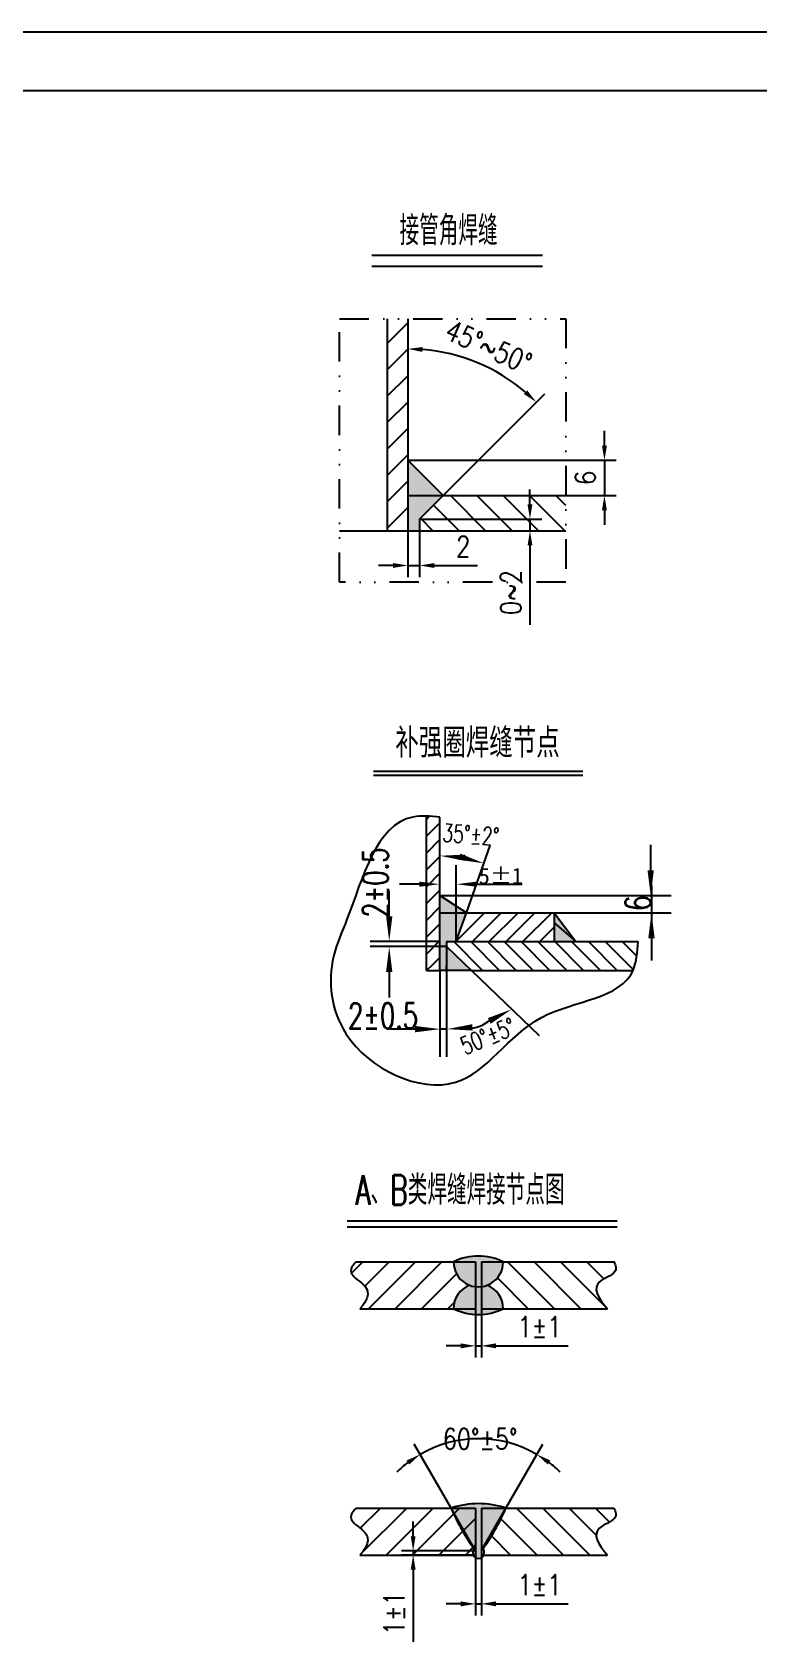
# Model space of a CAD drawing. Header units: millimetres. Extents: x -500 to 16320, y -200 to 11680.
# Drawn here: x 9340 to 11811, y 6198 to 11680 of the extents above; entities that cross this region are included whole.
import ezdxf

# ---------------------------------------------------------------- set-up
doc = ezdxf.new("R2010")
doc.units = ezdxf.units.MM
doc.header["$LTSCALE"] = 200
doc.linetypes.add('DIVIDE', pattern=[1.25, 0.5, -0.25, 0, -0.25, 0, -0.25])
for name, color, linetype in [('1轮廓实线层', 7, 'Continuous'), ('2', 3, 'Continuous'), ('2细线层', 4, 'Continuous'), ('5剖面线层', 2, 'Continuous'), ('6文字层', 3, 'Continuous'), ('7标注层', 4, 'Continuous'), ('9双点划线层', 6, 'DIVIDE'), ('A', 2, 'Continuous'), ('B', 7, 'Continuous')]:
    doc.layers.add(name, color=color, linetype=linetype)
doc.styles.add('HZ', font='txt', dxfattribs={"width": 0.7, "bigfont": 'HZTXT'})
doc.styles.add('PC_TEXTSTYLE', font='romans.shx', dxfattribs={"width": 0.8, "bigfont": 'hzfs.shx'})
doc.styles.add('TH_GBDIM', font='romans.shx', dxfattribs={"width": 0.8, "bigfont": 'gbcbig.shx'})
doc.dimstyles.new('TH_GBDIM', dxfattribs={"dimscale": 20, "dimtxt": 3.5, "dimasz": 2.5, "dimexe": 2, "dimexo": 0, "dimgap": 1.5, "dimtad": 1, "dimdec": 1, "dimzin": 0, "dimdsep": 46, "dimtxsty": 'TH_GBDIM', "dimcen": 2.5, "dimclrd": 130, "dimclre": 130, "dimclrt": 3, "dimadec": 0, "dimazin": 0, "dimtfac": 0.714286, "dimtdec": 1, "dimtmove": 0, "dimatfit": 3, "dimfxl": 0, "dimtolj": 1, "dimtzin": 0, "dimlwd": -1, "dimlwe": -1, "dimarcsym": 0})
pattern_1 = [(45, (9814.251271443185, 1904.45928369545), (-44.90128060534576, 44.90128060534577), [])]
pattern_2 = [(135, (9814.251271443185, 1904.45928369545), (-44.90128060534577, -44.90128060534576), [])]

# ---------------------------------------------------------------- blocks, each defined once
blk = doc.blocks.new('*D36')
at = {"layer": '7标注层', "color": 130}
for p, q in [((10849.30565660411, 7335.192272512048), (10849.30565660411, 7168.975807568254)), ((10869.30565660411, 7335.192272512048), (10869.30565660411, 7168.975807568254)), ((10799.30565660411, 7208.975807568254), (10749.30565660411, 7208.975807568254)), ((10849.30565660411, 7208.975807568254), (10869.30565660411, 7208.975807568254)), ((10919.30565660411, 7208.975807568254), (11165.30565660411, 7208.975807568254))]:
    blk.add_line(p, q, dxfattribs=at)
for points in [[(10799.30565660411, 7217.309140901587), (10799.30565660411, 7200.642474234921), (10849.30565660411, 7208.975807568254)], [(10919.30565660411, 7217.309140901587), (10919.30565660411, 7200.642474234921), (10869.30565660411, 7208.975807568254)]]:
    blk.add_solid(points, dxfattribs=at)
at = {"layer": 'Defpoints', "color": 0}
for p in [(10849.30565660411, 7335.192272512048), (10869.30565660411, 7335.192272512048), (10869.30565660411, 7208.975807568254)]:
    blk.add_point(p, dxfattribs=at)
at = {"layer": '7标注层', "color": 3, "insert": (11067.30565660411, 7273.975807568254), "char_height": 70, "attachment_point": 5, "style": 'TH_GBDIM'}
blk.add_mtext('\\A1;1%%p1{}{}', dxfattribs=at)
blk = doc.blocks.new('*D37')
at = {"layer": '7标注层', "color": 130}
for p, q in [((10637.02355319561, 6561.098039217048), (10637.02355319561, 6611.098039217048)), ((10849.90564337056, 6511.098039217048), (10597.02355319561, 6511.098039217048)), ((10849.30565660411, 6497.10849495449), (10597.02355319561, 6497.10849495449)), ((10637.02355319561, 6511.098039217048), (10637.02355319561, 6497.10849495449)), ((10637.02355319561, 6447.10849495449), (10637.02355319561, 6201.10849495449))]:
    blk.add_line(p, q, dxfattribs=at)
for points in [[(10628.69021986227, 6561.098039217048), (10645.35688652894, 6561.098039217048), (10637.02355319561, 6511.098039217048)], [(10628.69021986227, 6447.10849495449), (10645.35688652894, 6447.10849495449), (10637.02355319561, 6497.10849495449)]]:
    blk.add_solid(points, dxfattribs=at)
at = {"layer": 'Defpoints', "color": 0}
for p in [(10637.02355319561, 6497.10849495449), (10849.30565660411, 6497.10849495449), (10849.90564337056, 6511.098039217048)]:
    blk.add_point(p, dxfattribs=at)
at = {"layer": '7标注层', "color": 3, "insert": (10572.02355319561, 6299.108494954492), "char_height": 70, "attachment_point": 5, "rotation": 90, "style": 'TH_GBDIM'}
blk.add_mtext('\\A1;1%%p1{}{}', dxfattribs=at)
blk = doc.blocks.new('*D38')
at = {"layer": '7标注层', "color": 130}
for p, q in [((10766.32196960008, 6657.037960477875), (10640.85410267696, 6874.16507120819)), ((10952.89530717708, 6657.10849495449), (11078.19896745829, 6874.330410433716))]:
    blk.add_line(p, q, dxfattribs=at)
for start, end in [(60.02166079934162, 120.0216607993422), (127.2362556892431, 134.4508505791439), (45.59247101953992, 52.80706590944077)]:
    blk.add_arc((10859.66972303717, 6495.495977705655), 397.3448960347636, start, end, dxfattribs=at)
for points in [[(10614.6200215548, 6818.779674709687), (10623.85022906907, 6804.902317359629), (10660.86719736211, 6839.531618577483)], [(11095.25520608293, 6805.080533088417), (11104.47491822696, 6818.964865472762), (11058.21206500191, 6839.681835712683)]]:
    blk.add_solid(points, dxfattribs=at)
at = {"layer": 'Defpoints', "color": 0}
for p in [(10790.52357586683, 6886.778199045156), (10766.32196960008, 6657.037960477875), (10952.89530717708, 6657.10849495449), (10852.70704509159, 6507.545167528868), (10866.6232885463, 6507.550428596505)]:
    blk.add_point(p, dxfattribs=at)
at = {"layer": '7标注层', "color": 3, "insert": (10865.161674883, 6892.80291808022), "char_height": 70, "attachment_point": 5, "style": 'TH_GBDIM'}
blk.add_mtext('\\A1;60%%D%%p5%%d{}{}', dxfattribs=at)
blk = doc.blocks.new('*D39')
at = {"layer": '7标注层', "color": 130}
for p, q in [((10849.30565660411, 6497.10849495449), (10849.30565660411, 6290.891475767679)), ((10869.30565660411, 6497.108494954492), (10869.30565660411, 6290.891475767679)), ((10799.30565660411, 6330.891475767679), (10749.30565660411, 6330.891475767679)), ((10849.30565660411, 6330.891475767679), (10869.30565660411, 6330.891475767679)), ((10919.30565660411, 6330.891475767679), (11165.30565660411, 6330.891475767679))]:
    blk.add_line(p, q, dxfattribs=at)
for points in [[(10799.30565660411, 6339.224809101012), (10799.30565660411, 6322.558142434346), (10849.30565660411, 6330.891475767679)], [(10919.30565660411, 6339.224809101012), (10919.30565660411, 6322.558142434346), (10869.30565660411, 6330.891475767679)]]:
    blk.add_solid(points, dxfattribs=at)
at = {"layer": 'Defpoints', "color": 0}
for p in [(10849.30565660411, 6497.10849495449), (10869.30565660411, 6497.108494954492), (10869.30565660411, 6330.891475767679)]:
    blk.add_point(p, dxfattribs=at)
at = {"layer": '7标注层', "color": 3, "insert": (11067.30565660411, 6395.891475767679), "char_height": 70, "attachment_point": 5, "style": 'TH_GBDIM'}
blk.add_mtext('\\A1;1%%p1{}{}', dxfattribs=at)
blk = doc.blocks.new('*D40')
at = {"layer": '7标注层', "color": 130}
for p, q in [((10618.97087996012, 9983.197481597133), (10618.97087996012, 9824.957332883358)), ((10658.97087996012, 9983.197481597133), (10658.97087996012, 9824.957332883358)), ((10568.97087996012, 9864.957332883358), (10518.97087996012, 9864.957332883358)), ((10618.97087996012, 9864.957332883358), (10658.97087996012, 9864.957332883358)), ((10708.97087996012, 9864.957332883358), (10856.30421329346, 9864.957332883358))]:
    blk.add_line(p, q, dxfattribs=at)
for points in [[(10568.97087996012, 9873.290666216692), (10568.97087996012, 9856.623999550024), (10618.97087996012, 9864.957332883358)], [(10708.97087996012, 9873.290666216692), (10708.97087996012, 9856.623999550024), (10658.97087996012, 9864.957332883358)]]:
    blk.add_solid(points, dxfattribs=at)
at = {"layer": 'Defpoints', "color": 0}
for p in [(10618.97087996012, 9983.197481597133), (10658.97087996012, 9983.197481597133), (10658.97087996012, 9864.957332883358)]:
    blk.add_point(p, dxfattribs=at)
at = {"layer": '7标注层', "color": 3, "insert": (10807.63754662679, 9929.957332883358), "char_height": 70, "attachment_point": 5, "style": 'TH_GBDIM'}
blk.add_mtext('\\A1;2{}{}', dxfattribs=at)
blk = doc.blocks.new('*D41')
at = {"color": 130}
blk.add_line((10738.97088210371, 10103.19748159713), (11084.93925542331, 10449.16584564655), dxfattribs=at)
blk.add_arc((10618.97087996012, 9983.197482668927), 618.9787873883719, 49.62950913665104, 85.37049009573207, dxfattribs=at)
for points in [[(10668.59350543199, 10591.83028118611), (10669.26665720254, 10608.48334830516), (10618.97087996012, 10602.1762700573)], [(11025.5502769785, 10460.90583814645), (11014.25077030865, 10448.65435142867), (11056.65498379691, 10420.88157477802)]]:
    blk.add_solid(points, dxfattribs=at)
at = {"layer": 'Defpoints', "color": 0}
for p in [(10618.97087996012, 10704.74707745334), (10779.17438132075, 10581.085078617), (10738.97088210371, 10103.19748159713), (10618.97087996012, 9983.197481597133), (10658.97087996012, 10023.19748159713)]:
    blk.add_point(p, dxfattribs=at)
at = {"color": 3, "insert": (10893.86523492973, 10609.50417687162), "char_height": 70, "attachment_point": 5, "rotation": 336.3026894060374, "style": 'TH_GBDIM'}
blk.add_mtext('\\A1;45%%d~50%%D{}{}', dxfattribs=at)
blk = doc.blocks.new('*D42')
at = {"layer": '7标注层', "color": 130}
for p, q in [((11288.46201195243, 10273.19748159713), (11288.46201195243, 10323.19748159713)), ((10618.97087996012, 10223.19748159713), (11328.46201195243, 10223.19748159713)), ((11288.46201195243, 10223.19748159713), (11288.46201195243, 10103.19748159713)), ((10738.97088210371, 10103.19748159713), (11328.46201195243, 10103.19748159713)), ((11288.46201195243, 10053.19748159713), (11288.46201195243, 10003.19748159713))]:
    blk.add_line(p, q, dxfattribs=at)
for points in [[(11280.12867861909, 10273.19748159713), (11296.79534528576, 10273.19748159713), (11288.46201195243, 10223.19748159713)], [(11280.12867861909, 10053.19748159713), (11296.79534528576, 10053.19748159713), (11288.46201195243, 10103.19748159713)]]:
    blk.add_solid(points, dxfattribs=at)
at = {"layer": 'Defpoints', "color": 0}
for p in [(10618.97087996012, 10223.19748159713), (10738.97088210371, 10103.19748159713), (11288.46201195243, 10103.19748159713)]:
    blk.add_point(p, dxfattribs=at)
at = {"layer": '7标注层', "color": 3, "insert": (11223.46201195243, 10163.19748159714), "char_height": 70, "attachment_point": 5, "rotation": 90, "style": 'TH_GBDIM'}
blk.add_mtext('\\A1;6{}{}', dxfattribs=at)
blk = doc.blocks.new('*D43')
at = {"layer": '7标注层', "color": 130}
for p, q in [((11034.83888889695, 10073.19748159713), (11034.83888889695, 10123.19748159713)), ((10658.97087996012, 10023.19748159713), (11074.83888889695, 10023.19748159713)), ((10658.97087996012, 9983.197481597133), (11074.83888889695, 9983.197481597133)), ((11034.83888889695, 10023.19748159713), (11034.83888889695, 9983.197481597133)), ((11034.83888889695, 9933.197481597133), (11034.83888889695, 9663.197481597133))]:
    blk.add_line(p, q, dxfattribs=at)
for points in [[(11026.50555556362, 10073.19748159713), (11043.17222223029, 10073.19748159713), (11034.83888889695, 10023.19748159713)], [(11026.50555556362, 9933.197481597133), (11043.17222223029, 9933.197481597133), (11034.83888889695, 9983.197481597133)]]:
    blk.add_solid(points, dxfattribs=at)
at = {"layer": 'Defpoints', "color": 0}
for p in [(10658.97087996012, 10023.19748159713), (10658.97087996012, 9983.197481597133), (11034.83888889695, 9983.197481597133)]:
    blk.add_point(p, dxfattribs=at)
at = {"layer": '7标注层', "color": 3, "insert": (10969.83888889695, 9773.197481597135), "char_height": 70, "attachment_point": 5, "rotation": 90, "style": 'TH_GBDIM'}
blk.add_mtext('\\A1;0~2{}{}', dxfattribs=at)
blk = doc.blocks.new('ARROW')
at = {"layer": 'B'}
blk.add_lwpolyline([(0, 0, 0, 0.25, 0), (-1, 0, 0.25, 0.25, 0)], format="xyseb", dxfattribs=at)

msp = doc.modelspace()

# ---------------------------------------------------------------- hatches: boundary and pattern name
at = {"layer": '5剖面线层'}
h = msp.add_hatch(dxfattribs=at)
h.set_pattern_fill('ANSI31', color=256, scale=20, style=0)
h.set_pattern_definition([(45, (2809.402448719916, 5664.881455767344), (-44.90128060534576, 44.90128060534577), [])])
h.paths.add_polyline_path([(10618.97087996012, 10704.74707745335), (10548.97087996012, 10704.74707745335), (10548.97087996012, 9983.197481597133), (10618.97087996012, 9983.197481597133)])
h = msp.add_hatch(color=256, dxfattribs=at)
h.paths.add_polyline_path([(10618.97087996012, 10103.19748159713), (10618.97087996012, 9983.197481597133), (10658.97087996012, 9983.197481597133), (10658.97087996012, 10023.19748159713), (10738.97088210371, 10103.19748159713)])
h.paths.add_polyline_path([(10618.97087996012, 10223.19748159713), (10618.97087996012, 10103.19748159713), (10738.97088210371, 10103.19748159713)])
h = msp.add_hatch(dxfattribs=at)
h.set_pattern_fill('ANSI31', color=256, scale=20, angle=90, style=0)
h.set_pattern_definition([(135, (2809.402448719916, 5664.881455767344), (-44.90128060534577, -44.90128060534576), [])])
h.paths.add_polyline_path([(10738.97088210371, 10103.19748159713), (10658.97087996012, 10023.19748159713), (10658.97087996012, 9983.197481597133), (11156.95365634581, 9983.197481597133), (11156.95365634581, 10103.19748159713)])
h = msp.add_hatch(color=256, dxfattribs=at)
h.paths.add_polyline_path([(10783.54077929351, 8584.855504776477), (10818.22626841233, 8682.85449711568), (10783.54077929351, 8682.85449711568)])
h.paths.add_polyline_path([(10818.22626841233, 8682.85449711568), (10783.54077929351, 8705.379178201407), (10783.54077929351, 8682.85449711568)])
h = msp.add_hatch(color=256, dxfattribs=at)
h.paths.add_polyline_path([(10849.30565660411, 7495.192272512048), (10774.78642480486, 7495.192272512048, 0.000309873467397392), (10774.57274755746, 7495.087530238637, 0.3835684175277697), (10849.30565660411, 7410.288670639336)])
h.paths.add_polyline_path([(10869.30565660411, 7495.192272512048), (10943.58086599458, 7495.192272512048, 0.2315860422462471), (10774.78642480486, 7495.192272512048), (10849.30565660411, 7495.192272512048), (10849.30565660411, 7410.288670639328, 0.05937411448104343), (10869.30565660411, 7410.34307965973)])
h.paths.add_polyline_path([(10943.58086599459, 7495.192272512048), (10869.30565660411, 7495.192272512048), (10869.30565660411, 7410.34307965973, 0.3823640213463162)])
h.paths.add_polyline_path([(10888.98854723002, 7415.192272512047, -0.06018550364085386), (10869.30565660411, 7410.34307965973), (10869.30565660411, 7335.19227251205), (10943.58086599459, 7335.19227251205, 0.3149310807995907)])
h.paths.add_polyline_path([(10849.30565660411, 7410.288670639328, -0.06155076553108839), (10829.16619316405, 7415.192272512048, 0.3145905068265603), (10774.57274755746, 7335.297014785458, 0.0003098734673836264), (10774.78642480485, 7335.192272512048), (10849.30565660411, 7335.192272512048)])
h.paths.add_polyline_path([(10943.58086599459, 7335.19227251205), (10869.30565660411, 7335.19227251205), (10869.27724697745, 7410.339620603904, -0.05928915254686992), (10849.30565660411, 7410.288670639328), (10849.30565660411, 7335.192272512048), (10774.78642480485, 7335.192272512048, 0.2315860422462774)])
h = msp.add_hatch(dxfattribs=at)
h.set_pattern_fill('ANSI31', color=256, scale=20, style=0)
h.set_pattern_definition(pattern_1)
edge = h.paths.add_edge_path()
edge.add_line((10774.57387439948, 7495.192272512048), (10443.48965689926, 7495.192272512049))
edge.add_spline(control_points=[(10443.48965689925, 7495.192272512048), (10428.08216512997, 7481.315660833175), (10412.13290574352, 7452.86421013178), (10499.38454369564, 7405.164817638622), (10480.71861898918, 7362.349276385746), (10455.83543271795, 7335.192272512048)], knot_values=[72.5732752312556, 72.5732752312556, 72.5732752312556, 72.5732752312556, 139.3144172081921, 211.6358823658251, 321.9090743680373, 321.9090743680373, 321.9090743680373, 321.9090743680373], degree=3, periodic=0)
edge.add_line((10455.83543271795, 7335.19227251205), (10774.57387439948, 7335.192272512049))
edge.add_arc((10859.07737019704, 7336.153758196368), 84.50896554051938, 110.72854688991131, 180.6518865776812, ccw=False)
edge.add_arc((10859.07737019704, 7494.230786827727), 84.50896554051911, 179.3481134223173, 249.27145311008871, ccw=False)
h = msp.add_hatch(dxfattribs=at)
h.set_pattern_fill('ANSI31', color=256, scale=20, angle=90, style=0)
h.set_pattern_definition(pattern_2)
edge = h.paths.add_edge_path()
edge.add_spline(control_points=[(11298.63414053457, 7335.19227251205), (11266.22796971175, 7371.857320351342), (11235.82209815253, 7424.013567957395), (11333.66823490476, 7453.716481337004), (11327.73157873765, 7482.370047969569), (11320.61198045588, 7495.192272512048)], knot_values=[57.15302340520611, 57.15302340520611, 57.15302340520611, 57.15302340520611, 184.1035968088456, 256.0520026040824, 304.808012403871, 304.808012403871, 304.808012403871, 304.808012403871], degree=3, periodic=0)
edge.add_line((11320.61198045588, 7495.192272512048), (10943.58086599459, 7495.192272512048))
edge.add_arc((10859.07737019704, 7494.230786827723), 84.5089655405191, -69.27145311008712, 0.6518865776849907, ccw=False)
edge.add_arc((10859.07737019704, 7336.153758196368), 84.50896554051872, -0.6518865776795906, 69.27145311008712, ccw=False)
edge.add_line((10943.58086599459, 7335.19227251205), (11298.63414053457, 7335.192272512049))
h = msp.add_hatch(dxfattribs=at)
h.set_pattern_fill('ANSI31', color=256, scale=20, style=0)
h.set_pattern_definition(pattern_1)
edge = h.paths.add_edge_path()
edge.add_line((10849.30565660411, 6657.10849495449), (10443.48965689925, 6657.10849495449))
edge.add_spline(control_points=[(10443.48965689925, 6657.10849495449), (10428.08216512997, 6643.231883275616), (10412.13290574352, 6614.780432574222), (10499.38454369564, 6567.081040081064), (10480.71861898918, 6524.265498828187), (10455.83543271795, 6497.10849495449)], knot_values=[72.5732752312556, 72.5732752312556, 72.5732752312556, 72.5732752312556, 139.3144172081921, 211.6358823658251, 321.9090743680373, 321.9090743680373, 321.9090743680373, 321.9090743680373], degree=3, periodic=0)
edge.add_line((10455.83543271795, 6497.10849495449), (10849.30565660411, 6497.10849495449))
edge.add_line((10849.30565660411, 6497.10849495449), (10849.30565660411, 6657.10849495449))
h = msp.add_hatch(color=256, dxfattribs=at)
h.paths.add_polyline_path([(10869.30565660411, 6657.10849495449), (10952.89530717707, 6657.10849495449, 0.1595235342676763), (10766.53714708592, 6657.10849495449), (10849.30565660411, 6657.10849495449), (10849.30565660411, 6497.10849495449), (10841.33560306695, 6497.10849495449, 0.6582536078491947), (10877.84176878999, 6497.108494954492), (10869.30565660411, 6497.108494954492), (10869.29995477952, 6512.190600838663), (10869.30565660411, 6512.200485316556)])
h.paths.add_polyline_path([(10849.30565660411, 6513.431404960546), (10849.30565660411, 6657.10849495449), (10766.53714708592, 6657.10849495449, 0.0001890261348278518), (10766.32196959987, 6657.037960478242)])
h.paths.add_polyline_path([(10869.30565660411, 6512.200485316556), (10952.89530717708, 6657.10849495449), (10869.30565660411, 6657.10849495449)], flags=16)
h.paths.add_polyline_path([(10952.89530717708, 6657.108494954491), (10869.30565660411, 6512.200485316556), (10869.30565660411, 6511.105095426379, 0.06168849449967372)])
h.paths.add_polyline_path([(10766.32196960007, 6657.037960477896, 0.06125048878976339), (10849.30565660411, 6512.053771619697), (10849.30565660411, 6513.431404960549)])
h.paths.add_polyline_path([(10849.30565660411, 6512.053771619697, -0.002791366759713883), (10844.76289212763, 6518.198476668302, 0.2916648479063865), (10841.33560306695, 6497.10849495449), (10849.30565660411, 6497.108494954491)], flags=16)
h.paths.add_polyline_path([(10874.48949041443, 6518.11395336348, -0.003184413134713258), (10869.30565660411, 6511.105095426379), (10869.30565660411, 6497.108494954491), (10877.84176878999, 6497.108494954491, 0.2901228725003236)], flags=17)
h = msp.add_hatch(dxfattribs=at)
h.set_pattern_fill('ANSI31', color=256, scale=20, angle=90, style=0)
h.set_pattern_definition(pattern_2)
edge = h.paths.add_edge_path()
edge.add_arc((10321.65593027957, 6921.574718954888), 684.4015886765509, 323.87784043989126, 337.26809766539947, ccw=False)
edge.add_arc((10859.58868592847, 6504.965696090592), 19.87235878406864, -23.289888991555472, 41.42472196047788, ccw=False)
edge.add_line((10877.84176878999, 6497.108494954492), (11298.63414053457, 6497.108494954491))
edge.add_spline(control_points=[(11298.63414053457, 6497.108494954492), (11266.22796971175, 6533.773542793783), (11235.82209815253, 6585.929790399837), (11333.66823490476, 6615.632703779445), (11327.73157873765, 6644.28627041201), (11320.61198045588, 6657.10849495449)], knot_values=[57.15302340520662, 57.15302340520662, 57.15302340520662, 57.15302340520662, 184.1035968088461, 256.0520026040829, 304.808012403871, 304.808012403871, 304.808012403871, 304.808012403871], degree=3, periodic=0)
edge.add_line((11320.61198045588, 6657.10849495449), (10952.89530717708, 6657.10849495449))
at = {"layer": 'B'}
h = msp.add_hatch(color=256, dxfattribs=at)
h.paths.add_polyline_path([(10728.02392266468, 8741.431703975588), (10728.02392266469, 8682.854497115683), (10783.54077929351, 8682.854497115688), (10783.54077929351, 8705.379178201414)])
h.paths.add_polyline_path([(10783.54077929351, 8705.379178201414), (10783.54077929351, 8682.854497115683), (10818.22626841233, 8682.854497115683)])
h.paths.add_polyline_path([(10818.22626841233, 8682.854497115683), (10783.54077929351, 8682.854497115683), (10783.54077929351, 8584.855504776477)])
h.paths.add_polyline_path([(10783.54077929351, 8682.854497115683), (10728.02392266468, 8682.854497115688), (10728.02392266468, 8567.771027951589), (10751.17776653797, 8567.771027951589), (10751.17776653797, 8584.855504776477), (10783.54077929351, 8584.855504776477)])
h.paths.add_polyline_path([(10751.17776653797, 8567.771027951589), (10728.02392266468, 8567.771027951589), (10728.02392266468, 8486.856512437276), (10751.17776653798, 8486.856512437276), (10751.17776653797, 8503.940989262164)])
h.paths.add_polyline_path([(10751.17776653798, 8567.771027951589), (10751.17776653797, 8486.856512437276), (10835.64032397387, 8486.856512437276)])
for points in [[(11117.65577106656, 8682.854497115683), (11117.65577106656, 8648.516696625304), (11190.65227351942, 8584.855504776477)], [(11117.65577106656, 8648.516696625307), (11117.65577106656, 8584.855504776477), (11190.65227351942, 8584.855504776477)]]:
    msp.add_hatch(color=256, dxfattribs=at).paths.add_polyline_path(points)

# ---------------------------------------------------------------- linework, layer by layer
at = {"layer": '1轮廓实线层'}
for p, q in [((16120, 11480), (0, 11480)), ((10548.97087996012, 10704.74707745335), (10548.97087996012, 9983.197481597133)), ((10618.97087996012, 10704.74707745335), (10618.97087996012, 9983.197481597133)), ((10618.97087996012, 10103.19748159713), (11156.95365634581, 10103.19748159713)), ((10386.69084352948, 9983.197481597133), (11156.95365634581, 9983.197481597133)), ((10682.2318446, 8486.85651243728), (10682.2318446, 9011.65999043216)), ((10728.02392266468, 8486.85651243728), (10728.02392266468, 9008.70805953624)), ((10728.02392266468, 8682.854497115684), (11117.65577106655, 8682.854497115684)), ((10751.17776653798, 8584.855504776482), (11403.32417824464, 8584.855504776482)), ((10682.2318446, 8486.85651243728), (10728.02392266469, 8486.85651243728)), ((10835.64032397387, 8486.85651243728), (11386.00879403396, 8486.85651243728)), ((10443.48965689925, 7495.192272512048), (10849.30565660411, 7495.192272512048)), ((10849.30565660411, 7495.192272512048), (10849.30565660411, 7335.192272512048)), ((10869.30565660411, 7495.192272512048), (11320.61198045588, 7495.192272512048)), ((10869.30565660411, 7495.192272512048), (10869.30565660411, 7335.192272512048)), ((10455.83543271795, 7335.192272512048), (10849.30565660411, 7335.192272512048)), ((10869.30565660411, 7335.19227251205), (11298.63414053457, 7335.192272512048)), ((10443.48965689925, 6657.10849495449), (10849.30565660411, 6657.10849495449)), ((10849.90605641598, 6512.190600838663), (10766.31070401841, 6657.10849495449)), ((10849.30565660411, 6657.10849495449), (10849.30565660411, 6497.10849495449)), ((10869.29995477952, 6512.190600838663), (10952.89530717708, 6657.10849495449)), ((10869.30565660411, 6657.10849495449), (10869.30565660411, 6497.10849495449)), ((10869.30565660411, 6657.10849495449), (11320.61198045588, 6657.10849495449)), ((10455.83543271795, 6497.10849495449), (10849.30565660411, 6497.10849495449)), ((10869.30565660411, 6497.108494954492), (11298.63414053457, 6497.10849495449))]:
    msp.add_line(p, q, dxfattribs=at)
for centre, radius, start, end in [((10859.18364539972, 7322.749192457269), 191.9882983489285, 63.92191520369258, 116.1214063949497), ((10859.07737019704, 7494.230786827727), 84.5089655405191, 179.348113422317, 0.6518865776797383), ((10859.07737019704, 7336.153758196368), 84.5089655405191, 110.7285468899089, 180.651886577683), ((10859.07737019704, 7336.153758196368), 84.5089655405191, 359.3481134223202, 69.27145311009104), ((10859.18364539972, 7507.635352566826), 191.9882983489285, 243.8785936050503, 296.0780847963075), ((11397.55008091593, 6921.574718954891), 684.4015886765515, 202.7319023345692, 216.8527090573708), ((10859.7162271315, 6372.486286124428), 299.4864649987435, 71.87268621870149, 108.1706353797462), ((10321.65593027957, 6921.574718954891), 684.4015886765515, 323.1472909426292, 337.2680976654307), ((10859.58868592847, 6504.965696090592), 19.87235878406857, 138.2494543082449, 41.42472196047915)]:
    msp.add_arc(centre, radius, start, end, dxfattribs=at)
at = {"layer": '2'}
for p, q in [((10502.18529118454, 9164.511532022998), (11215.10227273322, 9164.511532022998)), ((10502.18529118454, 9151.053539376837), (11215.10227273322, 9151.053539376837)), ((10682.2318446, 9000.797684414096), (10692.6945213658, 9011.260361179897)), ((10682.2318446, 8943.522035137985), (10728.02392266468, 8989.31411320267)), ((10682.2318446, 8886.246385861874), (10728.02392266468, 8932.038463926561)), ((10818.22626841233, 8682.854497115684), (10899.49188367479, 8912.459113047866)), ((11445.9690430183, 8827.831703975595), (11445.9690430183, 8914.231703975594)), ((10682.2318446, 8828.970736585765), (10728.02392266468, 8874.76281465045)), ((10783.54077929351, 8584.855504776482), (10783.54077929351, 8844.962116638755)), ((10659.91705801424, 8780.162116638756), (10590.79705801424, 8780.162116638756)), ((10682.2318446, 8771.695087309654), (10728.02392266468, 8817.48716537434)), ((10852.66077929351, 8780.162116638756), (11008.0718082849, 8780.162116638756)), ((11448.66371969075, 8736.058170786026), (11448.66371969075, 8822.458170786025)), ((11448.66371969075, 8774.628030305264), (11448.66371969076, 8520.656531171353)), ((10555.56372400566, 8671.255504776482), (10555.56372400566, 8757.655504776481)), ((10682.2318446, 8714.419438033545), (10728.02392266468, 8760.21151609823)), ((10728.02392266468, 8741.431703975595), (11515.64021000776, 8741.431703975595)), ((10682.2318446, 8657.143788757443), (10728.02392266468, 8702.93586682212)), ((10784.5105994274, 8587.595595756517), (10879.76950078658, 8682.854497115695)), ((10839.04615772349, 8584.855504776482), (10937.04515006269, 8682.854497115695)), ((10896.3218069996, 8584.855504776482), (10994.3207993388, 8682.854497115695)), ((10953.59745627571, 8584.855504776482), (11051.59644861491, 8682.854497115695)), ((11010.87310555182, 8584.855504776482), (11108.87209789102, 8682.854497115684)), ((11051.59644861491, 8682.854497115684), (11515.64021000776, 8682.854497115695)), ((11051.59644861491, 8682.854497115684), (11515.64021000776, 8682.854497115684)), ((10682.2318446, 8599.868139481334), (10728.02392266468, 8645.66021754601)), ((10728.02392266468, 8584.855504776482), (10490.76372400566, 8584.855504776482)), ((10751.17776653798, 8567.771027951596), (10490.76372400566, 8567.771027951596)), ((10682.2318446, 8542.592490205223), (10728.02392266468, 8588.3845682699)), ((10751.17776653797, 8584.855504776482), (10751.17776653797, 8192.233515625432)), ((10873.70026469415, 8486.85651243728), (10775.70127235494, 8584.855504776482)), ((10930.97591397026, 8486.85651243728), (10832.97692163105, 8584.855504776482)), ((10988.25156324637, 8486.85651243728), (10890.25257090717, 8584.855504776482)), ((11045.52721252248, 8486.85651243728), (10947.52822018327, 8584.855504776482)), ((11102.80286179859, 8486.85651243728), (11004.80386945939, 8584.855504776482)), ((11160.0785110747, 8486.85651243728), (11062.07951873549, 8584.855504776482)), ((11217.35416035081, 8486.85651243728), (11119.35516801161, 8584.855504776482)), ((11274.62980962692, 8486.85651243728), (11176.63081728772, 8584.855504776482)), ((11331.90545890303, 8486.85651243728), (11233.90646656383, 8584.855504776482)), ((11386.9501723058, 8489.087448310618), (11291.18211583994, 8584.855504776482)), ((11398.43340719858, 8534.879862693952), (11348.45776511605, 8584.855504776482)), ((10700.85599293306, 8503.940989262166), (10684.02602550265, 8487.490874599443)), ((10700.85599293306, 8503.940989262166), (10728.02392266468, 8531.108918993788)), ((10555.56372400566, 8481.371027951594), (10555.56372400566, 8394.971027951595)), ((10728.02392266468, 8486.85651243728), (10728.02392266468, 8192.233515625432)), ((10835.64032397387, 8486.85651243728), (11066.55225266425, 8265.644564756927)), ((10642.92823972437, 8287.010889740648), (10556.52823972437, 8287.010889740648)), ((10752.48208359766, 8287.010889740648), (10729.32823972437, 8287.010889740648))]:
    msp.add_line(p, q, dxfattribs=at)
msp.add_arc((10819.06870585769, 8410.948496945372), 122.3565951076249, 270.9306951530957, 312.1548925691798, dxfattribs=at)
msp.add_spline([(10728.02392266468, 9008.708059536242), (10636.40441184099, 9008.708059536242), (10411.64668379863, 8661.261208318836), (10365.83694776987, 8533.980523369573), (10408.95200712618, 8270.227943163674), (10780.81940376585, 8106.055423790297), (11074.54071171025, 8326.74635781), (11386.00879403396, 8486.85651243728), (11403.32417824464, 8584.85550477648)], degree=3, dxfattribs=at)
at = {"layer": '2细线层'}
for p, q in [((16320, 11680), (-500, 11680)), ((10496.61666300695, 10921.67116068528), (11077.30844488232, 10921.67116068528)), ((10496.61666300695, 10883.54342790719), (11077.30830037446, 10883.54342790719)), ((10738.97088210371, 10103.19748159713), (10618.97087996012, 10223.19748159713)), ((10658.97087996012, 10023.19748159713), (10738.97088210371, 10103.19748159713)), ((10658.97087996012, 10023.19748159713), (10658.97087996012, 9983.197481597133)), ((10411.95622939833, 7634.484388687795), (11331.78677570471, 7634.832132727764)), ((10411.96395474112, 7614.049800436255), (11331.7945010475, 7614.397544476223))]:
    msp.add_line(p, q, dxfattribs=at)
for points, knots in [([(10443.48965689925, 7495.192272512048), (10428.08216512997, 7481.315660833175), (10412.13290574352, 7452.86421013178), (10499.38454369564, 7405.164817638622), (10480.71861898918, 7362.349276385746), (10455.83543271795, 7335.192272512048)], [72.5732752312556, 72.5732752312556, 72.5732752312556, 72.5732752312556, 139.3144172081921, 211.6358823658251, 321.9090743680373, 321.9090743680373, 321.9090743680373, 321.9090743680373]), ([(11320.2718724694, 7495.799417139229), (11327.65382310395, 7482.735425462271), (11333.97181234408, 7453.80863760074), (11235.82209815253, 7424.013567957395), (11266.22796971175, 7371.857320351342), (11298.63414053457, 7335.19227251205)], [56.38464899727032, 56.38464899727032, 56.38464899727032, 56.38464899727032, 105.9090332049947, 177.8574390002315, 304.808012403871, 304.808012403871, 304.808012403871, 304.808012403871]), ([(10443.48965689925, 6657.10849495449), (10428.08216512997, 6643.231883275616), (10412.13290574352, 6614.780432574222), (10499.38454369564, 6567.081040081064), (10480.71861898918, 6524.265498828187), (10455.83543271795, 6497.10849495449)], [72.5732752312556, 72.5732752312556, 72.5732752312556, 72.5732752312556, 139.3144172081921, 211.6358823658251, 321.9090743680373, 321.9090743680373, 321.9090743680373, 321.9090743680373]), ([(11320.61198045588, 6657.10849495449), (11327.73157873765, 6644.28627041201), (11333.66823490476, 6615.632703779445), (11235.82209815253, 6585.929790399837), (11266.22796971175, 6533.773542793783), (11298.63414053457, 6497.108494954492)], [57.15302340520662, 57.15302340520662, 57.15302340520662, 57.15302340520662, 105.9090332049947, 177.8574390002315, 304.808012403871, 304.808012403871, 304.808012403871, 304.808012403871])]:
    msp.add_open_spline(points, degree=3, knots=knots, dxfattribs=at)
at = {"layer": '9双点划线层'}
for p, q in [((10386.69084352948, 10704.74707745335), (11156.95365634581, 10704.74707745335)), ((10386.69084352948, 9808.658537449708), (10386.69084352948, 10704.74707745335)), ((11156.95365634581, 10704.74707745335), (11156.95365634581, 9808.658537449708)), ((11156.95365634581, 9808.658537449708), (10386.69084352948, 9808.658537449708))]:
    msp.add_line(p, q, dxfattribs=at)
at = {"layer": 'A'}
for p, q in [((10783.54077929351, 8584.855504776482), (10818.22626841233, 8682.854497115684)), ((11117.65577106655, 8682.854497115684), (11117.65577106655, 8584.855504776482)), ((10751.17776653798, 8567.771027951596), (10835.64032397387, 8486.85651243728)), ((10751.17776653797, 8486.85651243728), (10751.17776653797, 8503.940989262166))]:
    msp.add_line(p, q, dxfattribs=at)
at = {"layer": 'B'}
for p, q in [((10818.22626841233, 8682.854497115684), (10728.02392266468, 8741.431703975595)), ((11117.65577106655, 8682.854497115684), (11190.65227351942, 8584.855504776482)), ((11068.14875482793, 8584.855504776482), (11117.65577106655, 8634.362521015113)), ((11117.65577106655, 8648.516696625315), (11190.65227351942, 8584.855504776482)), ((11190.65227351942, 8584.855504776482), (11325.89728101122, 8584.855504776482)), ((10835.64032397387, 8486.85651243728), (10728.02392266468, 8486.85651243728)), ((10869.27724697745, 7410.339620603904), (10869.30565660411, 7335.19227251205)), ((10869.27724697745, 6572.255843046346), (10869.30565660411, 6497.108494954492))]:
    msp.add_line(p, q, dxfattribs=at)

# ---------------------------------------------------------------- block references
at = {"layer": '2'}
for p, xscale, yscale, zscale, rotation in [((10728.02392266468, 8876.991800800537), 86.40000000000121, 86.39999999999964, 86.39999999999999, 175.5708080353126), ((10877.87104427657, 8851.372458992193), 86.39999999999804, 86.39999999999964, 86.39999999999999, 344.938426348875), ((11445.9690430183, 8741.431703975595), 86.39999999999964, 86.39999999999964, 86.39999999999999, 270), ((10783.54077929351, 8780.162116638756), 69.1200000000008, 69.11999999999534, 69.12, 180), ((10555.56372400566, 8584.855504776482), 86.39999999999964, 86.39999999999964, 86.39999999999999, 270), ((11448.66371969075, 8682.854497115684), 86.39999999999964, 86.39999999999964, 86.39999999999999, 90), ((10555.56372400566, 8567.771027951596), 86.39999999999964, 86.39999999999964, 86.39999999999999, 90), ((10973.09056698706, 8354.758564691834), 86.40000000000055, 86.39999999999964, 86.39999999999999, 27.45942310082532), ((10752.48208359766, 8287.010889740648), 86.40000000000029, 86.39999999999964, 86.39999999999999, 183.8684774729253)]:
    msp.add_blockref('ARROW', p, dxfattribs=dict(at, xscale=xscale, yscale=yscale, zscale=zscale, rotation=rotation))
at = {"layer": '2', "xscale": 86.39999999999964, "yscale": 86.39999999999964, "zscale": 86.39999999999999}
msp.add_blockref('ARROW', (10729.32823972437, 8287.010889740648), dxfattribs=at)
at = {"layer": 'B', "xscale": 69.1200000000008, "yscale": 69.11999999999534, "zscale": 69.12}
msp.add_blockref('ARROW', (10727.17896937437, 8780.162116638756), dxfattribs=at)

# ---------------------------------------------------------------- texts
at = {"layer": '2', "attachment_point": 5, "style": 'HZ'}
for s, insert, char_height, rotation in [('35°%%p2%%d', (10833.57242046435, 8948.625421987917), 60.47999999999999, 355.6836763301801), ('2%%p0.5', (10508.42026467432, 8785.551586348725), 86.39999999999999, 90), ('6', (11402.6718430183, 8715.627187531834), 86.39999999999999, 90), ('50°%%p5%%d', (10891.40419527842, 8263.048062003514), 60.47999999999999, 22.47206418024276)]:
    msp.add_mtext(s, dxfattribs=dict(at, insert=insert, char_height=char_height, rotation=rotation))
at = {"layer": '2', "insert": (10935.89350237091, 8808.05894863876), "char_height": 55.29600000000001, "attachment_point": 5}
msp.add_mtext('5%%p1', dxfattribs=at)
at = {"layer": '2', "insert": (10534.39707035291, 8332.402122846202), "char_height": 86.39999999999999, "attachment_point": 5, "style": 'HZ'}
msp.add_mtext('2%%p0.5', dxfattribs=at)
at = {"layer": '6文字层', "style": 'PC_TEXTSTYLE', "width": 0.6669999957084656}
for s, p in [('接管角焊缝', (10590.98785630241, 10954.85899522361)), ('A、B类焊缝焊接节点图', (10440.70310208208, 7689.358512687456))]:
    msp.add_text(s, height=100, dxfattribs=at).set_placement(p)
at = {"layer": '6文字层', "insert": (10856.2764795291, 9260.596610999322), "char_height": 100, "attachment_point": 5, "style": 'PC_TEXTSTYLE'}
msp.add_mtext('补强圈焊缝节点', dxfattribs=at)

# ---------------------------------------------------------------- dimensions: what is measured, and where the dimension line sits
dim = msp.add_angular_dim_2l(base=(10779.17438132075, 10581.085078617), line1=((10658.97087996012, 10023.19748159713), (10738.97088210371, 10103.19748159713)), line2=((10618.97087996012, 10704.74707745335), (10618.97087996012, 9983.197481597133)), text='45%%d~50%%D{}{}', dimstyle='TH_GBDIM')
dim.commit()
dim.dimension.update_dxf_attribs({"geometry": '*D41', "text_midpoint": (10867.74142319391, 10549.98488201364), "dimtype": 162})
at = {"layer": '7标注层'}
for base, p1, p2, text, picture, middle in [((11288.46201195243, 10103.19748159713), (10618.97087996012, 10223.19748159713), (10738.97088210371, 10103.19748159713), '6{}{}', '*D42', (11223.46201195243, 10163.19748159714)), ((11034.83888889695, 9983.197481597133), (10658.97087996012, 10023.19748159713), (10658.97087996012, 9983.197481597133), '0~2{}{}', '*D43', (10969.83888889695, 9773.197481597135)), ((10637.02355319561, 6497.10849495449), (10849.90564337056, 6511.098039217048), (10849.30565660411, 6497.10849495449), '1%%p1{}{}', '*D37', (10572.02355319561, 6299.108494954492))]:
    dim = msp.add_linear_dim(base=base, p1=p1, p2=p2, angle=90, text=text, dimstyle='TH_GBDIM', override={"dimgap": 1.5, "dimtad": 1, "dimjust": 0, "dimse1": 0, "dimse2": 0, "dimsd1": 0, "dimsd2": 0, "dimclrt": 3, "dimtvp": 0}, dxfattribs=at)
    dim.commit()
    dim.dimension.update_dxf_attribs({"geometry": picture, "text_midpoint": middle})
for base, p1, p2, text, picture, middle in [((10658.97087996012, 9864.957332883358), (10618.97087996012, 9983.197481597133), (10658.97087996012, 9983.197481597133), '2{}{}', '*D40', (10807.63754662679, 9929.957332883358)), ((10869.30565660411, 7208.975807568254), (10849.30565660411, 7335.192272512048), (10869.30565660411, 7335.192272512048), '1%%p1{}{}', '*D36', (11067.30565660411, 7273.975807568254)), ((10869.30565660411, 6330.891475767679), (10849.30565660411, 6497.10849495449), (10869.30565660411, 6497.108494954492), '1%%p1{}{}', '*D39', (11067.30565660411, 6395.891475767679))]:
    dim = msp.add_linear_dim(base=base, p1=p1, p2=p2, text=text, dimstyle='TH_GBDIM', override={"dimgap": 1.5, "dimtad": 1, "dimjust": 0, "dimse1": 0, "dimse2": 0, "dimsd1": 0, "dimsd2": 0, "dimclrt": 3, "dimtvp": 0}, dxfattribs=at)
    dim.commit()
    dim.dimension.update_dxf_attribs({"geometry": picture, "text_midpoint": middle})
dim = msp.add_angular_dim_2l(base=(10790.52357586683, 6886.778199045156), line1=((10866.62328854631, 6507.550428596505), (10952.89530717708, 6657.10849495449)), line2=((10852.70704509159, 6507.545167528868), (10766.32196960008, 6657.037960477875)), text='60%%D%%p5%%d{}{}', dimstyle='TH_GBDIM', override={"dimtad": 0, "dimtih": 1, "dimtoh": 1, "dimclrt": 3}, dxfattribs=at)
dim.commit()
dim.dimension.update_dxf_attribs({"geometry": '*D38', "text_midpoint": (10865.161674883, 6892.80291808022), "dimtype": 162})

doc.saveas('drawing.dxf')
